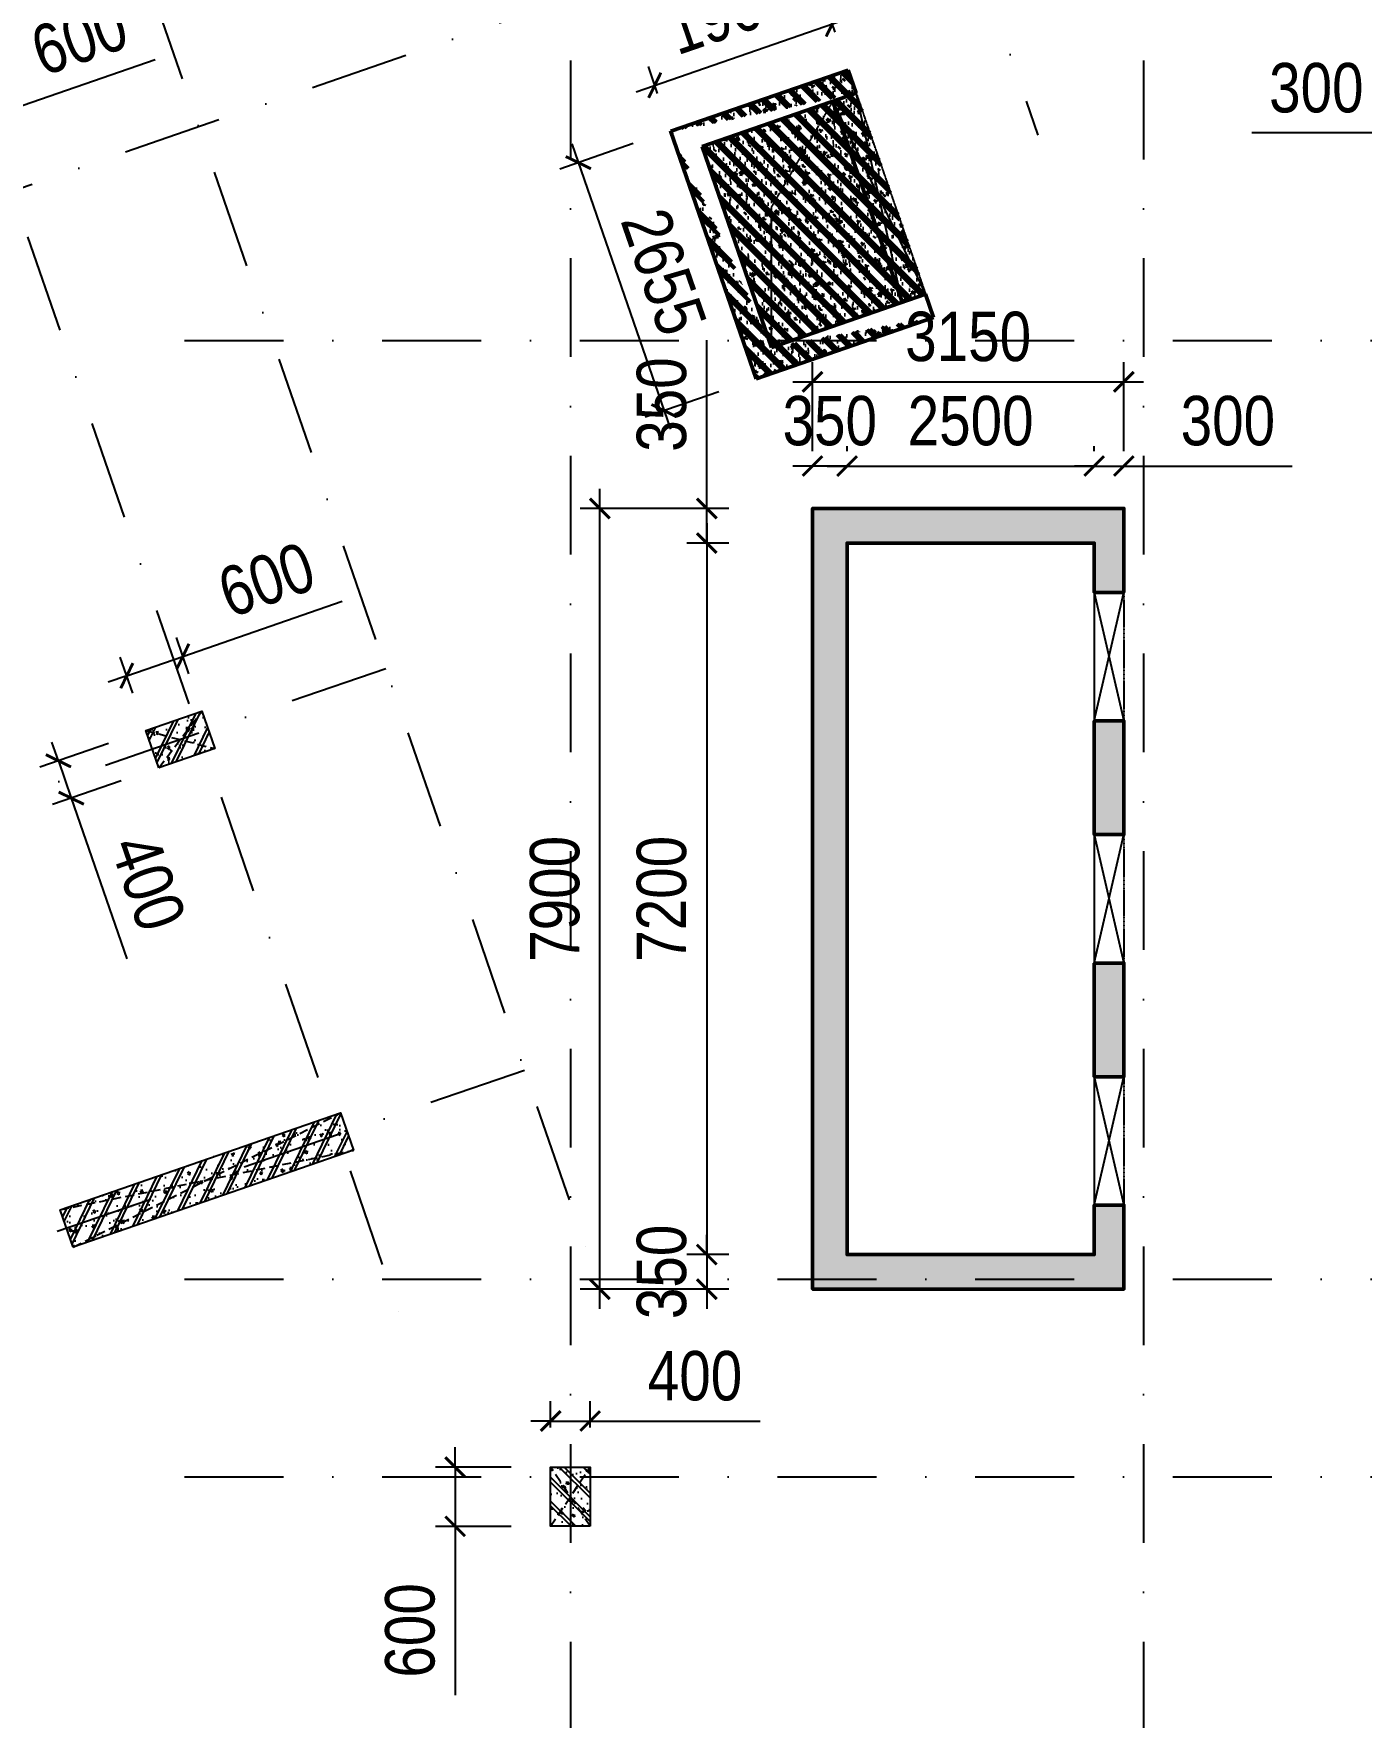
# Model space of a CAD drawing. Header units: millimetres. Extents: x 13965 to 1327256, y -72704 to 46237.
# Drawn here: x 868995 to 882428, y -26497 to -9459 of the extents above; entities that cross this region are included whole.
import ezdxf

# ---------------------------------------------------------------- set-up
doc = ezdxf.new("R2010")
doc.units = ezdxf.units.MM
doc.header["$MEASUREMENT"] = 0
doc.linetypes.add('DASHDOT', pattern=[1, 0.5, -0.25, 0, -0.25])
doc.linetypes.add('DASHED', pattern=[4.5, 3, -1.5])
for name, color, linetype in [('ccu11-Khuat', 9, 'DASHED'), ('ccu11-Thay', 7, 'Continuous'), ('ccu12-Manh', 8, 'Continuous'), ('KC2-DIM', 251, 'Continuous'), ('KT-Hatch', 251, 'Continuous'), ('KT-Luoi truc South Tower', 8, 'DASHDOT'), ('ST_MBDV Cot vach 220805$0$AUDIT_I_220805193045-5', 6, 'Continuous'), ('xref.asix of  podium$0$xref.asix of  podium$0$Xref_ST_MBDV Cot vach 30.7.2022$0$KT-Net cot vach', 6, 'Continuous')]:
    doc.layers.add(name, color=color, linetype=linetype)
for name, color, linetype, lineweight in [('KT-Kich thuoc', 159, 'Continuous', 18), ('ST_MBDV Cot vach 220805$0$Xref_ST_MBDV Cot vach 30.7.2022$0$KT-Net cot vach', 6, 'Continuous', 50), ('Xref_ST_MBDV Cot vach 30.7.2022$0$KT-Net cot vach', 6, 'Continuous', 50)]:
    doc.layers.add(name, color=color, linetype=linetype, lineweight=lineweight)
doc.styles.add('Arial Narrow', font='ARIALN.TTF')
doc.dimstyles.new('ccu12-200', dxfattribs={"dimscale": 200, "dimtxt": 2.5, "dimasz": 1, "dimexe": 1, "dimexo": 2, "dimgap": 1, "dimtad": 1, "dimdec": 0, "dimdsep": 46, "dimtxsty": 'Arial Narrow', "dimblk": 'ARCHTICK', "dimcen": -1, "dimdle": 1, "dimclrd": 256, "dimclre": 256, "dimclrt": 3, "dimadec": 0, "dimazin": 2, "dimtfac": 0.1, "dimtdec": 0, "dimtmove": 0, "dimatfit": 1, "dimldrblk": 'ARCHTICK', "dimfxl": 1, "dimtvp": 0.833333, "dimtolj": 1, "dimtzin": 12, "dimarcsym": 0})

# ---------------------------------------------------------------- blocks, each defined once
blk = doc.blocks.new('Asix South Tower')
at = {"layer": 'KT-Luoi truc South Tower', "ltscale": 2000}
for p, q in [((-53965.4, 67304.5), (-40792.5, 29149.9)), ((-61527.4, 64693.7), (-45306.5, 17710.6)), ((-63417.9, 64041.1), (-47197, 17057.9)), ((-37735.1, 33218.9), (-103274.2, 10591.7)), ((-45523, 29903.8), (-45523, -4459.1)), ((-39723, 29903.8), (-39723, -4459.1)), ((-49426.2, 27070.4), (10118.8, 27070.4)), ((-47391.3, 23749.2), (-101381.4, 5109.2)), ((-45988, 19684.6), (-99978.1, 1044.6)), ((-49426.2, 17570.4), (10118.8, 17570.4)), ((-49426.2, 15570.4), (10118.8, 15570.4))]:
    blk.add_line(p, q, dxfattribs=at)
blk = doc.blocks.new('_ArchTick')
at = {"color": 0, "const_width": 0.15}
blk.add_lwpolyline([(-0.5, -0.5), (0.5, 0.5)], dxfattribs=at)
blk = doc.blocks.new('*D669')
at = {"layer": 'Defpoints', "color": 0, "transparency": 16777216}
for p in [(877075, -9361), (877234, -9822), (875438, -10442)]:
    blk.add_point(p, dxfattribs=at)
at = {"layer": 'KC2-DIM', "lineweight": -2, "transparency": 16777216}
for p, q in [((877104, -9444), (877010, -9172)), ((875090, -10046), (877264, -9295)), ((875308, -10064), (875214, -9792))]:
    blk.add_line(p, q, dxfattribs=at)
at = {"layer": 'KC2-DIM', "lineweight": -2, "transparency": 16777216, "xscale": 200, "yscale": 200, "zscale": 200}
for p, rotation in [((877075, -9361), 19.04713795404194), ((875279, -9981), 199.0471379540419)]:
    blk.add_blockref('_ArchTick', p, dxfattribs=dict(at, rotation=rotation))
at = {"layer": 'KC2-DIM', "color": 3, "transparency": 16777216, "insert": (876029, -9240), "char_height": 500, "attachment_point": 5, "rotation": 19.0471, "style": 'Arial Narrow'}
blk.add_mtext('\\A1;1900', dxfattribs=at)
blk = doc.blocks.new('*D670')
at = {"layer": 'Defpoints', "color": 0, "transparency": 16777216}
for p in [(875438, -10442), (876305, -12951), (875372, -13273)]:
    blk.add_point(p, dxfattribs=at)
at = {"layer": 'KC2-DIM', "lineweight": -2, "transparency": 16777216}
for p, q in [((875060, -10572), (874317, -10829)), ((874441, -10575), (875438, -13462)), ((875927, -13082), (875183, -13339))]:
    blk.add_line(p, q, dxfattribs=at)
at = {"layer": 'KC2-DIM', "lineweight": -2, "transparency": 16777216, "xscale": 200, "yscale": 200, "zscale": 200}
for p, rotation in [((874506, -10764), 109.0471379532321), ((875372, -13273), 289.0471379532321)]:
    blk.add_blockref('_ArchTick', p, dxfattribs=dict(at, rotation=rotation))
at = {"layer": 'KC2-DIM', "color": 3, "transparency": 16777216, "insert": (875369, -11870), "char_height": 500, "attachment_point": 5, "rotation": 289.0471, "style": 'Arial Narrow'}
blk.add_mtext('\\A1;2655', dxfattribs=at)
blk = doc.blocks.new('*D690')
at = {"layer": 'Defpoints', "color": 0, "transparency": 16777216}
for p in [(875805, -14264), (876430, -14264), (876430, -14614)]:
    blk.add_point(p, dxfattribs=at)
at = {"layer": 'KC2-DIM', "lineweight": -2, "transparency": 16777216}
for p, q in [((875805, -14264), (875805, -12559)), ((876030, -14264), (875605, -14264)), ((875805, -14614), (875805, -14264)), ((876030, -14614), (875605, -14614)), ((875805, -14614), (875805, -14814))]:
    blk.add_line(p, q, dxfattribs=at)
at = {"layer": 'KC2-DIM', "lineweight": -2, "transparency": 16777216, "xscale": 200, "yscale": 200, "zscale": 200}
for p, rotation in [((875805, -14264), 270), ((875805, -14614), 90)]:
    blk.add_blockref('_ArchTick', p, dxfattribs=dict(at, rotation=rotation))
at = {"layer": 'KC2-DIM', "color": 3, "transparency": 16777216, "insert": (875350, -13212), "char_height": 500, "attachment_point": 5, "rotation": 90, "style": 'Arial Narrow'}
blk.add_mtext('\\A1;350', dxfattribs=at)
blk = doc.blocks.new('*D691')
at = {"layer": 'Defpoints', "color": 0, "transparency": 16777216}
for p in [(876430, -14614), (875805, -21814), (876430, -21814)]:
    blk.add_point(p, dxfattribs=at)
at = {"layer": 'KC2-DIM', "lineweight": -2, "transparency": 16777216}
for p, q in [((875805, -14414), (875805, -22014)), ((876030, -14614), (875605, -14614)), ((876030, -21814), (875605, -21814))]:
    blk.add_line(p, q, dxfattribs=at)
at = {"layer": 'KC2-DIM', "lineweight": -2, "transparency": 16777216, "xscale": 200, "yscale": 200, "zscale": 200}
for p, rotation in [((875805, -14614), 90), ((875805, -21814), 270)]:
    blk.add_blockref('_ArchTick', p, dxfattribs=dict(at, rotation=rotation))
at = {"layer": 'KC2-DIM', "color": 3, "transparency": 16777216, "insert": (875350, -18214), "char_height": 500, "attachment_point": 5, "rotation": 90, "style": 'Arial Narrow'}
blk.add_mtext('\\A1;7200', dxfattribs=at)
blk = doc.blocks.new('*D692')
at = {"layer": 'Defpoints', "color": 0, "transparency": 16777216}
for p in [(876430, -21814), (875805, -22164), (876430, -22164)]:
    blk.add_point(p, dxfattribs=at)
at = {"layer": 'KC2-DIM', "lineweight": -2, "transparency": 16777216}
for p, q in [((875805, -21814), (875805, -21614)), ((876030, -21814), (875605, -21814)), ((875805, -21814), (875805, -22164)), ((876030, -22164), (875605, -22164)), ((875805, -22164), (875805, -22364))]:
    blk.add_line(p, q, dxfattribs=at)
at = {"layer": 'KC2-DIM', "lineweight": -2, "transparency": 16777216, "xscale": 200, "yscale": 200, "zscale": 200}
for p, rotation in [((875805, -21814), 270), ((875805, -22164), 90)]:
    blk.add_blockref('_ArchTick', p, dxfattribs=dict(at, rotation=rotation))
at = {"layer": 'KC2-DIM', "color": 3, "transparency": 16777216, "insert": (875350, -21989), "char_height": 500, "attachment_point": 5, "rotation": 90, "style": 'Arial Narrow'}
blk.add_mtext('\\A1;350', dxfattribs=at)
blk = doc.blocks.new('*D693')
at = {"layer": 'Defpoints', "color": 0, "transparency": 16777216}
for p in [(874724, -14264), (876430, -14264), (876430, -22164)]:
    blk.add_point(p, dxfattribs=at)
at = {"layer": 'KC2-DIM', "lineweight": -2, "transparency": 16777216}
for p, q in [((874724, -22364), (874724, -14064)), ((876030, -14264), (874524, -14264)), ((876030, -22164), (874524, -22164))]:
    blk.add_line(p, q, dxfattribs=at)
at = {"layer": 'KC2-DIM', "lineweight": -2, "transparency": 16777216, "xscale": 200, "yscale": 200, "zscale": 200}
for p, rotation in [((874724, -14264), 90), ((874724, -22164), 270)]:
    blk.add_blockref('_ArchTick', p, dxfattribs=dict(at, rotation=rotation))
at = {"layer": 'KC2-DIM', "color": 3, "transparency": 16777216, "insert": (874269, -18214), "char_height": 500, "attachment_point": 5, "rotation": 90, "style": 'Arial Narrow'}
blk.add_mtext('\\A1;7900', dxfattribs=at)
blk = doc.blocks.new('*D694')
at = {"layer": 'Defpoints', "color": 0, "transparency": 16777216}
for p in [(876875, -13834), (876875, -14084), (877225, -14084)]:
    blk.add_point(p, dxfattribs=at)
at = {"layer": 'KC2-DIM', "lineweight": -2, "transparency": 16777216}
for p, q in [((876875, -13684), (876875, -13634)), ((877225, -13684), (877225, -13634)), ((876875, -13834), (876675, -13834)), ((877225, -13834), (876875, -13834)), ((877225, -13834), (877425, -13834))]:
    blk.add_line(p, q, dxfattribs=at)
at = {"layer": 'KC2-DIM', "lineweight": -2, "transparency": 16777216, "xscale": 200, "yscale": 200, "zscale": 200}
blk.add_blockref('_ArchTick', (876875, -13834), dxfattribs=at)
at = {"layer": 'KC2-DIM', "lineweight": -2, "transparency": 16777216, "xscale": 200, "yscale": 200, "zscale": 200, "rotation": 180}
blk.add_blockref('_ArchTick', (877225, -13834), dxfattribs=at)
at = {"layer": 'KC2-DIM', "color": 3, "transparency": 16777216, "insert": (877050, -13378), "char_height": 500, "attachment_point": 5, "style": 'Arial Narrow'}
blk.add_mtext('\\A1;350', dxfattribs=at)
blk = doc.blocks.new('*D695')
at = {"layer": 'Defpoints', "color": 0, "transparency": 16777216}
for p in [(879725, -13834), (877225, -14084), (879725, -14084)]:
    blk.add_point(p, dxfattribs=at)
at = {"layer": 'KC2-DIM', "lineweight": -2, "transparency": 16777216}
for p, q in [((877225, -13684), (877225, -13634)), ((879725, -13684), (879725, -13634)), ((877025, -13834), (879925, -13834))]:
    blk.add_line(p, q, dxfattribs=at)
at = {"layer": 'KC2-DIM', "lineweight": -2, "transparency": 16777216, "xscale": 200, "yscale": 200, "zscale": 200, "rotation": 180}
blk.add_blockref('_ArchTick', (877225, -13834), dxfattribs=at)
at = {"layer": 'KC2-DIM', "lineweight": -2, "transparency": 16777216, "xscale": 200, "yscale": 200, "zscale": 200}
blk.add_blockref('_ArchTick', (879725, -13834), dxfattribs=at)
at = {"layer": 'KC2-DIM', "color": 3, "transparency": 16777216, "insert": (878475, -13378), "char_height": 500, "attachment_point": 5, "style": 'Arial Narrow'}
blk.add_mtext('\\A1;2500', dxfattribs=at)
blk = doc.blocks.new('*D696')
at = {"layer": 'Defpoints', "color": 0, "transparency": 16777216}
for p in [(880025, -13834), (879725, -14084), (880025, -14084)]:
    blk.add_point(p, dxfattribs=at)
at = {"layer": 'KC2-DIM', "lineweight": -2, "transparency": 16777216}
for p, q in [((879725, -13684), (879725, -13634)), ((880025, -13684), (880025, -13634)), ((879725, -13834), (879525, -13834)), ((879725, -13834), (880025, -13834)), ((880025, -13834), (881730, -13834))]:
    blk.add_line(p, q, dxfattribs=at)
at = {"layer": 'KC2-DIM', "lineweight": -2, "transparency": 16777216, "xscale": 200, "yscale": 200, "zscale": 200}
blk.add_blockref('_ArchTick', (879725, -13834), dxfattribs=at)
at = {"layer": 'KC2-DIM', "lineweight": -2, "transparency": 16777216, "xscale": 200, "yscale": 200, "zscale": 200, "rotation": 180}
blk.add_blockref('_ArchTick', (880025, -13834), dxfattribs=at)
at = {"layer": 'KC2-DIM', "color": 3, "transparency": 16777216, "insert": (881078, -13378), "char_height": 500, "attachment_point": 5, "style": 'Arial Narrow'}
blk.add_mtext('\\A1;300', dxfattribs=at)
blk = doc.blocks.new('*D697')
at = {"layer": 'Defpoints', "color": 0, "transparency": 16777216}
for p in [(880025, -12982), (876875, -14084), (880025, -14084)]:
    blk.add_point(p, dxfattribs=at)
at = {"layer": 'KC2-DIM', "lineweight": -2, "transparency": 16777216}
for p, q in [((876875, -13684), (876875, -12782)), ((880025, -13684), (880025, -12782)), ((876675, -12982), (880225, -12982))]:
    blk.add_line(p, q, dxfattribs=at)
at = {"layer": 'KC2-DIM', "lineweight": -2, "transparency": 16777216, "xscale": 200, "yscale": 200, "zscale": 200, "rotation": 180}
blk.add_blockref('_ArchTick', (876875, -12982), dxfattribs=at)
at = {"layer": 'KC2-DIM', "lineweight": -2, "transparency": 16777216, "xscale": 200, "yscale": 200, "zscale": 200}
blk.add_blockref('_ArchTick', (880025, -12982), dxfattribs=at)
at = {"layer": 'KC2-DIM', "color": 3, "transparency": 16777216, "insert": (878450, -12526), "char_height": 500, "attachment_point": 5, "style": 'Arial Narrow'}
blk.add_mtext('\\A1;3150', dxfattribs=at)
blk = doc.blocks.new('*D704')
at = {"layer": 'Defpoints', "color": 0, "transparency": 16777216}
for p in [(883025, -10464), (883025, -10983), (883325, -10983)]:
    blk.add_point(p, dxfattribs=at)
at = {"layer": 'KC2-DIM', "lineweight": -2, "transparency": 16777216}
for p, q in [((883025, -10583), (883025, -10264)), ((883325, -10583), (883325, -10264)), ((883025, -10464), (881321, -10464)), ((883325, -10464), (883025, -10464)), ((883325, -10464), (883525, -10464))]:
    blk.add_line(p, q, dxfattribs=at)
at = {"layer": 'KC2-DIM', "lineweight": -2, "transparency": 16777216, "xscale": 200, "yscale": 200, "zscale": 200}
blk.add_blockref('_ArchTick', (883025, -10464), dxfattribs=at)
at = {"layer": 'KC2-DIM', "lineweight": -2, "transparency": 16777216, "xscale": 200, "yscale": 200, "zscale": 200, "rotation": 180}
blk.add_blockref('_ArchTick', (883325, -10464), dxfattribs=at)
at = {"layer": 'KC2-DIM', "color": 3, "transparency": 16777216, "insert": (881973, -10009), "char_height": 500, "attachment_point": 5, "style": 'Arial Narrow'}
blk.add_mtext('\\A1;300', dxfattribs=at)
blk = doc.blocks.new('*D770')
at = {"layer": 'Defpoints', "color": 0, "transparency": 16777216}
for p in [(868611, -10278), (868803, -10834, 0), (868236, -11029, 0)]:
    blk.add_point(p, dxfattribs=at)
at = {"layer": 'KC2-DIM', "lineweight": -2, "transparency": 16777216}
for p, q in [((868611, -10278), (870224, -9721)), ((868672, -10455), (868546, -10089)), ((868105, -10651), (867979, -10285)), ((868044, -10474), (868611, -10278)), ((868044, -10474), (867855, -10539))]:
    blk.add_line(p, q, dxfattribs=at)
at = {"layer": 'KC2-DIM', "lineweight": -2, "transparency": 16777216, "xscale": 200, "yscale": 200, "zscale": 200}
for p, rotation in [((868611, -10278), 199.0471379532146), ((868044, -10474), 19.04713795321469)]:
    blk.add_blockref('_ArchTick', p, dxfattribs=dict(at, rotation=rotation))
at = {"layer": 'KC2-DIM', "color": 3, "transparency": 16777216, "insert": (869458, -9504), "char_height": 500, "attachment_point": 5, "rotation": 19.0471, "style": 'Arial Narrow'}
blk.add_mtext('\\A1;600', dxfattribs=at)
blk = doc.blocks.new('*D771')
at = {"layer": 'Defpoints', "color": 0, "transparency": 16777216}
for p in [(870129, -16512, 0), (870259, -16890, 0), (869375, -17195)]:
    blk.add_point(p, dxfattribs=at)
at = {"layer": 'KC2-DIM', "lineweight": -2, "transparency": 16777216}
for p, q in [((869750, -16642), (869056, -16882)), ((869245, -16817), (869179, -16628)), ((869245, -16817), (869375, -17195)), ((869881, -17020), (869186, -17260)), ((869375, -17195), (869937, -18822))]:
    blk.add_line(p, q, dxfattribs=at)
at = {"layer": 'KC2-DIM', "lineweight": -2, "transparency": 16777216, "xscale": 200, "yscale": 200, "zscale": 200}
for p, rotation in [((869245, -16817), 289.0471379532053), ((869375, -17195), 109.0471379532053)]:
    blk.add_blockref('_ArchTick', p, dxfattribs=dict(at, rotation=rotation))
at = {"layer": 'KC2-DIM', "color": 3, "transparency": 16777216, "insert": (870152, -18049), "char_height": 500, "attachment_point": 5, "rotation": 289.0471, "style": 'Arial Narrow'}
blk.add_mtext('\\A1;400', dxfattribs=at)
blk = doc.blocks.new('*D772')
at = {"layer": 'Defpoints', "color": 0, "transparency": 16777216}
for p in [(870504, -15760), (870696, -16316, 0), (870129, -16512, 0)]:
    blk.add_point(p, dxfattribs=at)
at = {"layer": 'KC2-DIM', "lineweight": -2, "transparency": 16777216}
for p, q in [((870504, -15760), (872117, -15203)), ((870565, -15938), (870439, -15571)), ((869998, -16134), (869871, -15767)), ((869937, -15956), (870504, -15760)), ((869937, -15956), (869748, -16021))]:
    blk.add_line(p, q, dxfattribs=at)
at = {"layer": 'KC2-DIM', "lineweight": -2, "transparency": 16777216, "xscale": 200, "yscale": 200, "zscale": 200}
for p, rotation in [((870504, -15760), 199.0471379532146), ((869937, -15956), 19.04713795321469)]:
    blk.add_blockref('_ArchTick', p, dxfattribs=dict(at, rotation=rotation))
at = {"layer": 'KC2-DIM', "color": 3, "transparency": 16777216, "insert": (871351, -14986), "char_height": 500, "attachment_point": 5, "rotation": 19.0471, "style": 'Arial Narrow'}
blk.add_mtext('\\A1;600', dxfattribs=at)
blk = doc.blocks.new('*D781')
at = {"layer": 'Defpoints', "color": 0, "transparency": 16777216}
for p in [(874225, -23964, 0), (873259, -24564), (874225, -24564, 0)]:
    blk.add_point(p, dxfattribs=at)
at = {"layer": 'KC2-DIM', "lineweight": -2, "transparency": 16777216}
for p, q in [((873259, -23964), (873259, -23764)), ((873825, -23964), (873059, -23964)), ((873259, -23964), (873259, -24564)), ((873825, -24564), (873059, -24564)), ((873259, -24564), (873259, -26271))]:
    blk.add_line(p, q, dxfattribs=at)
at = {"layer": 'KC2-DIM', "lineweight": -2, "transparency": 16777216, "xscale": 200, "yscale": 200, "zscale": 200}
for p, rotation in [((873259, -23964), 270), ((873259, -24564), 90)]:
    blk.add_blockref('_ArchTick', p, dxfattribs=dict(at, rotation=rotation))
at = {"layer": 'KC2-DIM', "color": 3, "transparency": 16777216, "insert": (872804, -25617), "char_height": 500, "attachment_point": 5, "rotation": 90, "style": 'Arial Narrow'}
blk.add_mtext('\\A1;600', dxfattribs=at)
blk = doc.blocks.new('*D782')
at = {"layer": 'Defpoints', "color": 0, "transparency": 16777216}
for p in [(874625, -23498), (874225, -23964, 0), (874625, -23964, 0)]:
    blk.add_point(p, dxfattribs=at)
at = {"layer": 'KC2-DIM', "lineweight": -2, "transparency": 16777216}
for p, q in [((874225, -23564), (874225, -23298)), ((874625, -23564), (874625, -23298)), ((874225, -23498), (874025, -23498)), ((874225, -23498), (874625, -23498)), ((874625, -23498), (876346, -23498))]:
    blk.add_line(p, q, dxfattribs=at)
at = {"layer": 'KC2-DIM', "lineweight": -2, "transparency": 16777216, "xscale": 200, "yscale": 200, "zscale": 200}
blk.add_blockref('_ArchTick', (874225, -23498), dxfattribs=at)
at = {"layer": 'KC2-DIM', "lineweight": -2, "transparency": 16777216, "xscale": 200, "yscale": 200, "zscale": 200, "rotation": 180}
blk.add_blockref('_ArchTick', (874625, -23498), dxfattribs=at)
at = {"layer": 'KC2-DIM', "color": 3, "transparency": 16777216, "insert": (875686, -23043), "char_height": 500, "attachment_point": 5, "style": 'Arial Narrow'}
blk.add_mtext('\\A1;400', dxfattribs=at)
blk = doc.blocks.new('*U57')
h = blk.add_hatch()
h.set_pattern_fill('VATLIEU04', color=250, scale=40, style=0, pattern_type=2)
h.set_pattern_definition([(50, (-550, 650), (286.904, -25.1), [30, -330]), (355, (-550, 650), (-55.5, 300.88), [24, -264]), (100.451, (-526.1, 647.9), (231.404, 275.776), [25.496, -280.457]), (46.184, (-550, 730), (426.9, -66.21), [45, -495]), (96.636, (-514.43, 724.5), (373.87, 389.65), [38.24, -420.69]), (351.184, (-550, 730), (373.86, 389.65), [36, -396]), (21, (-510, 710), (238.763, -161.048), [30, -330]), (326, (-510, 710), (97.326, 290.06), [24, -264]), (71.451, (-490.1, 696.58), (336.09, 129.01), [25.496, -280.457]), (37.5, (-550, 650), (4.864, 133.1575), [0, -260.8, 0, -268, 0, -265]), (7.5, (-550, 650), (105.228, 157.765), [0, -152.8, 0, -254.8, 0, -101]), (327.5, (-639.2, 650), (213.529, -9.022), [0, -100, 0, -312, 0, -414]), (317.5, (-679.2, 650), (233.274, 40.042), [0, -130, 0, -207.2, 0, -294]), (45, (-550, 650), (-120.208, 120.208), []), (45, (-550, 699), (-120.208, 120.208), [])])
h.paths.add_polyline_path([(-475, -475), (-75, -475), (-75, 125), (-475, 125)])
at = {"color": 6, "ltscale": 0.25}
blk.add_lwpolyline([(-475, -475), (-75, -475), (-75, 125), (-475, 125)], close=True, dxfattribs=at)
at = {"layer": 'Defpoints', "linetype": 'ByBlock', "ltscale": 30}
for p, q in [((-75, -475), (-475, 125)), ((-475, -475), (-75, 125))]:
    blk.add_line(p, q, dxfattribs=at)
blk = doc.blocks.new('*U70')
h = blk.add_hatch()
h.set_pattern_fill('VATLIEU04', color=250, scale=40, style=0, pattern_type=2)
h.set_pattern_definition([(50, (-550, 3050), (286.904, -25.101), [30, -330]), (355, (-550, 3050), (-55.5, 300.877), [24, -264]), (100.451, (-526.1, 3047.9), (231.404, 275.776), [25.496, -280.457]), (46.184, (-550, 3130), (426.896, -66.208), [45, -495]), (96.636, (-514.43, 3124.5), (373.865, 389.647), [38.244, -420.685]), (351.184, (-550, 3130), (373.865, 389.65), [36, -396]), (21, (-510, 3110), (238.763, -161.048), [30, -330]), (326, (-510, 3110), (97.326, 290.06), [24, -264]), (71.451, (-490.1, 3096.58), (336.09, 129.012), [25.496, -280.457]), (37.5, (-550, 3050), (4.864, 133.1575), [0, -260.8, 0, -268, 0, -265]), (7.5, (-550, 3050), (105.228, 157.7647), [0, -152.8, 0, -254.8, 0, -101]), (327.5, (-639.2, 3050), (213.529, -9.022), [0, -100, 0, -312, 0, -414]), (317.5, (-679.2, 3050), (233.274, 40.042), [0, -130, 0, -207.2, 0, -294]), (45, (-550, 3050), (-120.208, 120.208), []), (45, (-550, 3099), (-120.208, 120.208), [])])
h.paths.add_polyline_path([(-475, -475), (-75, -475), (-75, 2525), (-475, 2525)])
at = {"color": 6, "ltscale": 0.25}
blk.add_lwpolyline([(-475, -475), (-75, -475), (-75, 2525), (-475, 2525)], close=True, dxfattribs=at)
at = {"layer": 'Defpoints', "linetype": 'ByBlock', "ltscale": 30}
for p, q in [((-75, -475), (-475, 2525)), ((-475, -475), (-75, 2525))]:
    blk.add_line(p, q, dxfattribs=at)
blk = doc.blocks.new('MBCV-T38')
at = {"layer": 'KT-Hatch'}
h = blk.add_hatch(dxfattribs=at)
h.set_pattern_fill('BTCT', color=256, scale=30)
h.set_pattern_definition([(50, (44510.04, -29192.65), (215.17805, -18.82564), [22.5, -247.5]), (355, (44510.04, -29192.65), (-41.6254, 225.6576), [18, -198]), (100.4514, (44527.97, -29194.21), (173.5528, 206.8319), [19.1221, -210.3426]), (46.1842, (44510.04, -29132.65), (320.1723, -49.6557), [33.75, -371.25]), (96.6356, (44536.72, -29136.78), (280.3988, 292.2354), [28.683, -315.514]), (351.1842, (44510.04, -29132.65), (280.3986, 292.2356), [27, -297]), (21, (44540.04, -29147.65), (179.0721, -120.78567), [22.5, -247.5]), (326, (44540.04, -29147.65), (72.9946, 217.545), [18, -198]), (71.4514, (44554.96, -29157.71), (252.0668, 96.75915), [19.1221, -210.3426]), (37.5, (44510.04, -29192.65), (3.64796, 99.86816), [0, -195.6, 0, -201, 0, -198.75]), (7.5, (44510.04, -29192.65), (78.92086, 118.32351), [0, -114.6, 0, -191.1, 0, -75.75]), (327.5, (44443.14, -29192.65), (160.14673, -6.76646), [0, -75, 0, -234, 0, -310.5]), (317.5, (44413.14, -29192.65), (174.95585, 30.0315), [0, -97.5, 0, -155.4, 0, -220.5]), (45, (44510.04, -29192.65), (-79.54951, 79.54951), []), (45, (44563.07, -29192.65), (-79.54951, 79.54951), [])])
h.paths.add_polyline_path([(7587, -9572), (7887, -9572), (7887, -8422), (7587, -8422)], flags=17)
h.paths.add_polyline_path([(7887, -5972), (7587, -5972), (7587, -7122), (7887, -7122)], flags=17)
h.paths.add_polyline_path([(7587, -4672), (7887, -4672), (7887, -4172), (10387, -4172), (10387, -11372), (7887, -11372), (7887, -10872), (7587, -10872), (7587, -11722), (10737, -11722), (10737, -1022), (7587, -1022), (7587, -1947), (7887, -1947), (7887, -1372), (10387, -1372), (10387, -3822), (7887, -3822), (7887, -3247), (7587, -3247)])
h.paths.add_polyline_path([(4287, -11372), (1787, -11372), (1787, -4172), (4287, -4172), (4287, -4672), (4587, -4672), (4587, -3822), (1437, -3822), (1437, -11722), (4587, -11722), (4587, -10872), (4287, -10872)])
h.paths.add_polyline_path([(4287, -9572), (4587, -9572), (4587, -8422), (4287, -8422)], flags=17)
h.paths.add_polyline_path([(4287, -7122), (4587, -7122), (4587, -5972), (4287, -5972)], flags=17)
at = {"layer": 'xref.asix of  podium$0$xref.asix of  podium$0$Xref_ST_MBDV Cot vach 30.7.2022$0$KT-Net cot vach'}
h = blk.add_hatch(dxfattribs=at)
h.set_pattern_fill('1BETONG2-BOP', color=250, scale=30, style=0, pattern_type=2)
h.set_pattern_definition([(50, (117899.5, -206237.83), (215.17805, -18.82564), [22.5, -247.5]), (355, (117899.5, -206237.83), (-41.6254, 225.65764), [18, -198]), (100.4514, (117917.42, -206239.4), (173.55281, 206.83186), [19.12206, -210.34263]), (46.1842, (117899.5, -206177.83), (320.1723, -49.6557), [33.75, -371.25]), (96.6356, (117926.17, -206181.97), (280.3988, 292.23536), [28.6831, -315.5139]), (351.1842, (117899.5, -206177.83), (280.3986, 292.2356), [27, -297]), (21, (117929.5, -206192.83), (179.07212, -120.78567), [22.5, -247.5]), (226, (117929.5, -206192.83), (201.56464, -109.66194), [18, -198]), (71.4514, (117944.42, -206202.9), (252.06679, 96.75915), [19.12206, -210.34263]), (67.5, (117899.49, -206237.83), (-46.774855, 88.312339), [0, -195.6, 0, -201, 0, -198.75]), (4.5, (117899.49, -206237.83), (85.005277, 114.030957), [0, -114.6, 0, -191.1, 0, -75.75]), (327.5, (117832.59, -206237.83), (160.14673, -6.766462), [0, -75, 0, -234, 0, -310.5]), (317.5, (117802.59, -206237.83), (174.95585, 30.031495), [0, -97.5, 0, -155.4, 0, -220.5]), (315, (117899.49, -206237.83), (90.156115, 90.156115), []), (315, (117899.49, -206201.08), (90.156115, 90.156115), [])])
edge = h.paths.add_edge_path()
edge.add_line((1798, 615), (2, -5))
edge.add_line((1879, 379), (320, -160))
edge.add_line((866, -2510), (0, 0))
edge.add_line((1021, -2192), (320, -160))
edge.add_line((866, -2510), (2662, -1890))
edge.add_line((1021, -2192), (2581, -1653))
edge.add_line((2581, -1653), (2662, -1890))
edge.add_line((1879, 379), (1798, 615))
at = {"layer": 'Xref_ST_MBDV Cot vach 30.7.2022$0$KT-Net cot vach'}
h = blk.add_hatch(dxfattribs=at)
h.set_pattern_fill('1BETONG2-BOP', color=250, scale=30, style=0, pattern_type=2)
h.set_pattern_definition([(50, (117899.5, -206237.83), (215.17805, -18.82564), [22.5, -247.5]), (355, (117899.5, -206237.83), (-41.6254, 225.65764), [18, -198]), (100.4514, (117917.42, -206239.4), (173.55281, 206.83186), [19.12206, -210.34263]), (46.1842, (117899.5, -206177.83), (320.1723, -49.6557), [33.75, -371.25]), (96.6356, (117926.17, -206181.97), (280.3988, 292.23536), [28.6831, -315.5139]), (351.1842, (117899.5, -206177.83), (280.3986, 292.2356), [27, -297]), (21, (117929.5, -206192.83), (179.07212, -120.78567), [22.5, -247.5]), (226, (117929.5, -206192.83), (201.56464, -109.66194), [18, -198]), (71.4514, (117944.42, -206202.9), (252.06679, 96.75915), [19.12206, -210.34263]), (67.5, (117899.49, -206237.83), (-46.774855, 88.312339), [0, -195.6, 0, -201, 0, -198.75]), (4.5, (117899.49, -206237.83), (85.005277, 114.030957), [0, -114.6, 0, -191.1, 0, -75.75]), (327.5, (117832.59, -206237.83), (160.14673, -6.766462), [0, -75, 0, -234, 0, -310.5]), (317.5, (117802.59, -206237.83), (174.95585, 30.031495), [0, -97.5, 0, -155.4, 0, -220.5]), (315, (117899.49, -206237.83), (90.156115, 90.156115), []), (315, (117899.49, -206201.08), (90.156115, 90.156115), [])])
edge = h.paths.add_edge_path()
edge.add_line((1798, 615), (2, -5))
edge.add_line((1879, 379), (320, -160))
edge.add_line((866, -2510), (0, 0))
edge.add_line((1021, -2192), (320, -160))
edge.add_line((866, -2510), (2662, -1890))
edge.add_line((1021, -2192), (2581, -1653))
edge.add_line((2581, -1653), (2662, -1890))
edge.add_line((1879, 379), (1798, 615))
h = blk.add_hatch(dxfattribs=at)
h.set_pattern_fill('1BETONG2-BOP', color=250, scale=30, style=0, pattern_type=2)
h.set_pattern_definition([(50, (117899.5, -206237.83), (215.17805, -18.82564), [22.5, -247.5]), (355, (117899.5, -206237.83), (-41.6254, 225.65764), [18, -198]), (100.4514, (117917.42, -206239.4), (173.55281, 206.83186), [19.12206, -210.34263]), (46.1842, (117899.5, -206177.83), (320.1723, -49.6557), [33.75, -371.25]), (96.6356, (117926.17, -206181.97), (280.3988, 292.23536), [28.6831, -315.5139]), (351.1842, (117899.5, -206177.83), (280.3986, 292.2356), [27, -297]), (21, (117929.5, -206192.83), (179.07212, -120.78567), [22.5, -247.5]), (226, (117929.5, -206192.83), (201.56464, -109.66194), [18, -198]), (71.4514, (117944.42, -206202.9), (252.06679, 96.75915), [19.12206, -210.34263]), (67.5, (117899.49, -206237.83), (-46.774855, 88.312339), [0, -195.6, 0, -201, 0, -198.75]), (4.5, (117899.49, -206237.83), (85.005277, 114.030957), [0, -114.6, 0, -191.1, 0, -75.75]), (327.5, (117832.59, -206237.83), (160.14673, -6.766462), [0, -75, 0, -234, 0, -310.5]), (317.5, (117802.59, -206237.83), (174.95585, 30.031495), [0, -97.5, 0, -155.4, 0, -220.5]), (315, (117899.49, -206237.83), (90.156115, 90.156115), []), (315, (117899.49, -206201.08), (90.156115, 90.156115), [])])
edge = h.paths.add_edge_path()
edge.add_line((1798, 615), (2, -5))
edge.add_line((1879, 379), (320, -160))
edge.add_line((866, -2510), (0, 0))
edge.add_line((1021, -2192), (320, -160))
edge.add_line((866, -2510), (2662, -1890))
edge.add_line((1021, -2192), (2581, -1653))
edge.add_line((2581, -1653), (2662, -1890))
edge.add_line((1879, 379), (1798, 615))
at = {"layer": 'ccu11-Khuat', "color": 6, "ltscale": 0.5, "elevation": 0}
blk.add_lwpolyline([(1879, 379), (2581, -1653)], dxfattribs=at)
at = {"layer": 'ccu11-Khuat', "ltscale": 0.5, "elevation": 0}
blk.add_lwpolyline([(1021, -2192), (1021, -776), (1643, 297)], dxfattribs=at)
at = {"layer": 'ccu11-Khuat', "color": 6, "ltscale": 0.2, "elevation": 0}
for points in [[(4587, -4672), (4587, -5972)], [(4587, -7122), (4587, -8422)], [(4587, -9572), (4587, -10872)]]:
    blk.add_lwpolyline(points, dxfattribs=at)
at = {"layer": 'ccu11-Thay', "color": 6, "ltscale": 0.5, "elevation": 0}
for points in [[(4287, -4672), (4287, -5972)], [(4287, -7122), (4287, -8422)], [(4287, -9572), (4287, -10872)]]:
    blk.add_lwpolyline(points, dxfattribs=at)
at = {"layer": 'ccu12-Manh', "ltscale": 0.5}
for p, q in [((2345, -1735, 0), (1879, 379, 0)), ((1643, 297, 0), (2581, -1653, 0))]:
    blk.add_line(p, q, dxfattribs=at)
at = {"layer": 'ST_MBDV Cot vach 220805$0$Xref_ST_MBDV Cot vach 30.7.2022$0$KT-Net cot vach', "color": 6, "elevation": 0}
blk.add_lwpolyline([(1643, 297), (2345, -1735)], dxfattribs=at)
at = {"layer": 'ST_MBDV Cot vach 220805$0$Xref_ST_MBDV Cot vach 30.7.2022$0$KT-Net cot vach', "elevation": 0}
for points in [[(4587, -4672), (4587, -3822), (1437, -3822), (1437, -11722), (4587, -11722), (4587, -10872), (4287, -10872), (4287, -11372), (1787, -11372), (1787, -4172), (4287, -4172), (4287, -4672)], [(4287, -5972), (4587, -5972), (4587, -7122), (4287, -7122)], [(4287, -8422), (4587, -8422), (4587, -9572), (4287, -9572)]]:
    blk.add_lwpolyline(points, close=True, dxfattribs=at)
at = {"layer": 'xref.asix of  podium$0$xref.asix of  podium$0$Xref_ST_MBDV Cot vach 30.7.2022$0$KT-Net cot vach'}
for p, q in [((1798, 615, 0), (2, -5, 0)), ((1879, 379, 0), (1798, 615, 0)), ((320, -160, 0), (1879, 379, 0)), ((866, -2510, 0), (0, 0, 0)), ((1021, -2192, 0), (320, -160, 0))]:
    blk.add_line(p, q, dxfattribs=at)
at = {"layer": 'Xref_ST_MBDV Cot vach 30.7.2022$0$KT-Net cot vach'}
for p, q in [((1798, 615, 0), (2, -5, 0)), ((1798, 615, 0), (2, -5, 0)), ((1879, 379, 0), (1798, 615, 0)), ((1879, 379, 0), (1798, 615, 0)), ((1879, 379, 0), (1798, 615, 0)), ((320, -160, 0), (1879, 379, 0)), ((320, -160, 0), (1879, 379, 0)), ((866, -2510, 0), (0, 0)), ((866, -2510, 0), (0, 0, 0)), ((1021, -2192, 0), (320, -160, 0)), ((1021, -2192, 0), (320, -160, 0)), ((1021, -2192, 0), (2581, -1653, 0)), ((2581, -1653, 0), (2662, -1890, 0)), ((866, -2510, 0), (2662, -1890, 0))]:
    blk.add_line(p, q, dxfattribs=at)
at = {"layer": 'ST_MBDV Cot vach 220805$0$AUDIT_I_220805193045-5', "linetype": 'ByBlock'}
for name, p, xscale, rotation in [('*U57', (-4885, -5844, 0), -0.9999999999999998, 289.0471379532163), ('*U70', (-5751, -10692, 0), -0.9999999999999998, 289.0471379532163), ('*U57', (-1288, -13647, 0), -1, 359.9999999999985)]:
    blk.add_blockref(name, p, dxfattribs=dict(at, xscale=xscale, rotation=rotation))

msp = doc.modelspace()

# ---------------------------------------------------------------- linework, layer by layer
at = {"layer": 'KC2-DIM', "ltscale": 0.5}
for points in [[(879725.3, -15113.9), (880025.3, -16413.9)], [(879725.3, -16413.9), (880025.3, -15113.9)], [(879725.3, -17563.9), (880025.3, -18863.9)], [(879725.3, -18863.9), (880025.3, -17563.9)], [(879725.3, -20013.9), (880025.3, -21313.9)], [(879725.3, -21313.9), (880025.3, -20013.9)]]:
    msp.add_lwpolyline(points, dxfattribs=at)

# ---------------------------------------------------------------- block references
at = {"layer": 'ccu11-Khuat'}
msp.add_blockref('MBCV-T38', (875438.3, -10441.7, 0), dxfattribs=at)
at = {"layer": 'KT-Kich thuoc'}
msp.add_blockref('Asix South Tower', (919947.9, -39634.4), dxfattribs=at)

# ---------------------------------------------------------------- dimensions: what is measured, and where the dimension line sits
at = {"layer": 'KC2-DIM'}
for p1, p2, distance, picture, middle in [((875438.3, -10441.7), (877234.3, -9821.7), 487.7, '*D669', (876028.6, -9240.4)), ((868235.8, -11029.4, 0), (868802.9, -10833.6, 0), 587.9, '*D770', (869458.2, -9503.7, 0)), ((875438.3, -10441.7), (876304.8, -12951.5), -986.5, '*D670', (875369.4, -11869.9)), ((870128.6, -16511.8, 0), (870695.7, -16316, 0), 587.9, '*D772', (871351, -14986.1, 0)), ((870128.6, -16511.8, 0), (870259.1, -16889.9, 0), -935.1, '*D771', (870151.6, -18048.9, 0))]:
    dim = msp.add_aligned_dim(p1=p1, p2=p2, distance=distance, dimstyle='ccu12-200', dxfattribs=at)
    dim.commit()
    dim.dimension.update_dxf_attribs({"geometry": picture, "text_midpoint": middle})
for base, p1, p2, picture, middle in [((883025.3, -10464.1), (883325.3, -10982.7), (883025.3, -10982.7), '*D704', (881973.1, -10008.8)), ((880025.3, -12981.5), (876875.3, -14084.5), (880025.3, -14084.5), '*D697', (878450.3, -12526.2)), ((879725.3, -13833.7), (877225.3, -14084.5), (879725.3, -14084.5), '*D695', (878475.3, -13378.4)), ((880025.3, -13833.7), (879725.3, -14084.5), (880025.3, -14084.5), '*D696', (881077.6, -13378.4)), ((874625.2, -23497.9), (874225.2, -23963.8, 0), (874625.2, -23963.8, 0), '*D782', (875685.7, -23042.6))]:
    dim = msp.add_linear_dim(base=base, p1=p1, p2=p2, dimstyle='ccu12-200', dxfattribs=at)
    dim.commit()
    dim.dimension.update_dxf_attribs({"geometry": picture, "text_midpoint": middle})
for base, p1, p2, picture, middle in [((875804.8, -14263.9), (876430.4, -14613.9), (876430.4, -14263.9), '*D690', (875349.5, -13211.7)), ((874723.9, -14263.9), (876430.4, -22163.9), (876430.4, -14263.9), '*D693', (874268.6, -18213.9)), ((875804.8, -21813.9), (876430.4, -14613.9), (876430.4, -21813.9), '*D691', (875349.5, -18213.9)), ((873259.1, -24563.8), (874225.2, -23963.8, 0), (874225.2, -24563.8, 0), '*D781', (872803.8, -25617.2))]:
    dim = msp.add_linear_dim(base=base, p1=p1, p2=p2, angle=90, dimstyle='ccu12-200', dxfattribs=at)
    dim.commit()
    dim.dimension.update_dxf_attribs({"geometry": picture, "text_midpoint": middle})
dim = msp.add_linear_dim(base=(876875.3, -13833.7), p1=(877225.3, -14084.5), p2=(876875.3, -14084.5), dimstyle='ccu12-200', dxfattribs=at)
dim.commit()
dim.dimension.update_dxf_attribs({"geometry": '*D694', "text_midpoint": (877050.3, -13833.7), "dimtype": 160})
dim = msp.add_linear_dim(base=(875804.8, -22163.9), p1=(876430.4, -21813.9), p2=(876430.4, -22163.9), angle=90, dimstyle='ccu12-200', dxfattribs=at)
dim.commit()
dim.dimension.update_dxf_attribs({"geometry": '*D692', "text_midpoint": (875804.8, -21988.9), "dimtype": 160})

doc.saveas('drawing.dxf')
